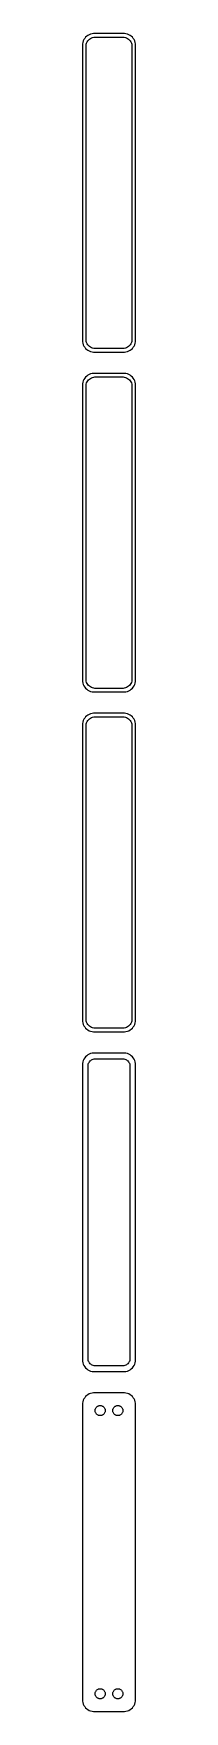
# Model space of a CAD drawing. Header units: metres. Extents: x -11 to 11, y 653 to 1363.
import ezdxf

# ---------------------------------------------------------------- set-up
doc = ezdxf.new("R2010")
doc.units = ezdxf.units.M

msp = doc.modelspace()

# ---------------------------------------------------------------- linework, layer by layer
for p, q in [((-11.2106, 1359.13), (-11.25, 1358.5)), ((-11.25, 1358.5), (-11.25, 1233.5)), ((-11.0929, 1359.74), (-11.2106, 1359.13)), ((-10.8989, 1360.34), (-11.0929, 1359.74)), ((-10.6315, 1360.91), (-10.8989, 1360.34)), ((-10.2951, 1361.44), (-10.6315, 1360.91)), ((-9.89484, 1361.92), (-10.2951, 1361.44)), ((-9.43712, 1362.35), (-9.89484, 1361.92)), ((-9.75, 1358), (-9.71844, 1358.5)), ((-9.75, 1234), (-9.75, 1358)), ((-9.71844, 1358.5), (-9.62433, 1358.99)), ((-9.62433, 1358.99), (-9.4691, 1359.47)), ((-9.4691, 1359.47), (-9.25522, 1359.93)), ((-8.92912, 1362.72), (-9.43712, 1362.35)), ((-9.25522, 1359.93), (-8.98605, 1360.35)), ((-8.98605, 1360.35), (-8.66586, 1360.74)), ((-8.37889, 1363.02), (-8.92912, 1362.72)), ((-8.66586, 1360.74), (-8.29968, 1361.08)), ((-7.79507, 1363.26), (-8.37889, 1363.02)), ((-8.29968, 1361.08), (-7.8933, 1361.38)), ((-7.8933, 1361.38), (-7.45311, 1361.62)), ((-7.1869, 1363.41), (-7.79507, 1363.26)), ((-7.45311, 1361.62), (-6.98605, 1361.8)), ((-6.56395, 1363.49), (-7.1869, 1363.41)), ((-6.98605, 1361.8), (-6.49951, 1361.93)), ((6.56395, 1363.49), (-6.56395, 1363.49)), ((-6.49951, 1361.93), (-6.00116, 1361.99)), ((-6.00116, 1361.99), (6.00116, 1361.99)), ((6.00116, 1361.99), (6.49951, 1361.93)), ((6.49951, 1361.93), (6.98605, 1361.8)), ((7.1869, 1363.41), (6.56395, 1363.49)), ((6.98605, 1361.8), (7.45311, 1361.62)), ((7.79507, 1363.26), (7.1869, 1363.41)), ((7.45311, 1361.62), (7.8933, 1361.38)), ((8.37889, 1363.02), (7.79507, 1363.26)), ((7.8933, 1361.38), (8.29968, 1361.08)), ((8.29968, 1361.08), (8.66586, 1360.74)), ((8.92912, 1362.72), (8.37889, 1363.02)), ((8.66586, 1360.74), (8.98605, 1360.35)), ((9.43712, 1362.35), (8.92912, 1362.72)), ((8.98605, 1360.35), (9.25522, 1359.93)), ((9.25522, 1359.93), (9.4691, 1359.47)), ((9.89484, 1361.92), (9.43712, 1362.35)), ((9.4691, 1359.47), (9.62433, 1358.99)), ((9.62433, 1358.99), (9.71844, 1358.5)), ((9.71844, 1358.5), (9.75, 1358)), ((9.75, 1358), (9.75, 1234)), ((10.2951, 1361.44), (9.89484, 1361.92)), ((10.6315, 1360.91), (10.2951, 1361.44)), ((10.8989, 1360.34), (10.6315, 1360.91)), ((11.0929, 1359.74), (10.8989, 1360.34)), ((11.2106, 1359.13), (11.0929, 1359.74)), ((11.25, 1358.5), (11.2106, 1359.13)), ((11.25, 1233.5), (11.25, 1358.5)), ((-11.25, 1233.5), (-11.2106, 1232.87)), ((-11.2106, 1232.87), (-11.0929, 1232.26)), ((-11.0929, 1232.26), (-10.8989, 1231.66)), ((-10.8989, 1231.66), (-10.6315, 1231.09)), ((-10.6315, 1231.09), (-10.2951, 1230.56)), ((-10.2951, 1230.56), (-9.89484, 1230.08)), ((-9.89484, 1230.08), (-9.43712, 1229.65)), ((-9.71844, 1233.5), (-9.75, 1234)), ((-9.62433, 1233.01), (-9.71844, 1233.5)), ((-9.4691, 1232.53), (-9.62433, 1233.01)), ((-9.25522, 1232.07), (-9.4691, 1232.53)), ((-8.98605, 1231.65), (-9.25522, 1232.07)), ((-8.66586, 1231.26), (-8.98605, 1231.65)), ((-8.29968, 1230.92), (-8.66586, 1231.26)), ((-7.8933, 1230.62), (-8.29968, 1230.92)), ((-7.45311, 1230.38), (-7.8933, 1230.62)), ((-6.98605, 1230.2), (-7.45311, 1230.38)), ((-6.49951, 1230.07), (-6.98605, 1230.2)), ((-6.00116, 1230.01), (-6.49951, 1230.07)), ((6.00116, 1230.01), (-6.00116, 1230.01)), ((6.49951, 1230.07), (6.00116, 1230.01)), ((6.98605, 1230.2), (6.49951, 1230.07)), ((7.45311, 1230.38), (6.98605, 1230.2)), ((7.8933, 1230.62), (7.45311, 1230.38)), ((8.29968, 1230.92), (7.8933, 1230.62)), ((8.66586, 1231.26), (8.29968, 1230.92)), ((8.98605, 1231.65), (8.66586, 1231.26)), ((9.25522, 1232.07), (8.98605, 1231.65)), ((9.4691, 1232.53), (9.25522, 1232.07)), ((9.43712, 1229.65), (9.89484, 1230.08)), ((9.62433, 1233.01), (9.4691, 1232.53)), ((9.71844, 1233.5), (9.62433, 1233.01)), ((9.75, 1234), (9.71844, 1233.5)), ((9.89484, 1230.08), (10.2951, 1230.56)), ((10.2951, 1230.56), (10.6315, 1231.09)), ((10.6315, 1231.09), (10.8989, 1231.66)), ((10.8989, 1231.66), (11.0929, 1232.26)), ((11.0929, 1232.26), (11.2106, 1232.87)), ((11.2106, 1232.87), (11.25, 1233.5)), ((-9.43712, 1229.65), (-8.92912, 1229.28)), ((-8.92912, 1229.28), (-8.37889, 1228.98)), ((-8.37889, 1228.98), (-7.79507, 1228.74)), ((-7.79507, 1228.74), (-7.1869, 1228.59)), ((-7.1869, 1228.59), (-6.56395, 1228.51)), ((-6.56395, 1228.51), (6.56395, 1228.51)), ((6.56395, 1228.51), (7.1869, 1228.59)), ((7.1869, 1228.59), (7.79507, 1228.74)), ((7.79507, 1228.74), (8.37889, 1228.98)), ((8.37889, 1228.98), (8.92912, 1229.28)), ((8.92912, 1229.28), (9.43712, 1229.65)), ((-10.8989, 1216.34), (-11.0929, 1215.74)), ((-10.6315, 1216.91), (-10.8989, 1216.34)), ((-10.2951, 1217.44), (-10.6315, 1216.91)), ((-9.89484, 1217.92), (-10.2951, 1217.44)), ((-9.43712, 1218.35), (-9.89484, 1217.92)), ((-9.4691, 1215.47), (-9.25522, 1215.93)), ((-8.92912, 1218.72), (-9.43712, 1218.35)), ((-9.25522, 1215.93), (-8.98605, 1216.35)), ((-8.98605, 1216.35), (-8.66586, 1216.74)), ((-8.37889, 1219.02), (-8.92912, 1218.72)), ((-8.66586, 1216.74), (-8.29968, 1217.08)), ((-7.79507, 1219.26), (-8.37889, 1219.02)), ((-8.29968, 1217.08), (-7.8933, 1217.38)), ((-7.8933, 1217.38), (-7.45311, 1217.62)), ((-7.1869, 1219.41), (-7.79507, 1219.26)), ((-7.45311, 1217.62), (-6.98605, 1217.8)), ((-6.56395, 1219.49), (-7.1869, 1219.41)), ((-6.98605, 1217.8), (-6.49951, 1217.93)), ((6.56395, 1219.49), (-6.56395, 1219.49)), ((-6.49951, 1217.93), (-6.00116, 1217.99)), ((-6.00116, 1217.99), (6.00116, 1217.99)), ((6.00116, 1217.99), (6.49951, 1217.93)), ((6.49951, 1217.93), (6.98605, 1217.8)), ((7.1869, 1219.41), (6.56395, 1219.49)), ((6.98605, 1217.8), (7.45311, 1217.62)), ((7.79507, 1219.26), (7.1869, 1219.41)), ((7.45311, 1217.62), (7.8933, 1217.38)), ((8.37889, 1219.02), (7.79507, 1219.26)), ((7.8933, 1217.38), (8.29968, 1217.08)), ((8.29968, 1217.08), (8.66586, 1216.74)), ((8.92912, 1218.72), (8.37889, 1219.02)), ((8.66586, 1216.74), (8.98605, 1216.35)), ((9.43712, 1218.35), (8.92912, 1218.72)), ((8.98605, 1216.35), (9.25522, 1215.93)), ((9.25522, 1215.93), (9.4691, 1215.47)), ((9.89484, 1217.92), (9.43712, 1218.35)), ((10.2951, 1217.44), (9.89484, 1217.92)), ((10.6315, 1216.91), (10.2951, 1217.44)), ((10.8989, 1216.34), (10.6315, 1216.91)), ((11.0929, 1215.74), (10.8989, 1216.34)), ((-11.2106, 1215.13), (-11.25, 1214.5)), ((-11.25, 1214.5), (-11.25, 1089.5)), ((-11.0929, 1215.74), (-11.2106, 1215.13)), ((-9.75, 1214), (-9.71844, 1214.5)), ((-9.75, 1090), (-9.75, 1214)), ((-9.71844, 1214.5), (-9.62433, 1214.99)), ((-9.62433, 1214.99), (-9.4691, 1215.47)), ((9.4691, 1215.47), (9.62433, 1214.99)), ((9.62433, 1214.99), (9.71844, 1214.5)), ((9.71844, 1214.5), (9.75, 1214)), ((9.75, 1214), (9.75, 1090)), ((11.2106, 1215.13), (11.0929, 1215.74)), ((11.25, 1214.5), (11.2106, 1215.13)), ((11.25, 1089.5), (11.25, 1214.5)), ((-11.25, 1089.5), (-11.2106, 1088.87)), ((-11.2106, 1088.87), (-11.0929, 1088.26)), ((-11.0929, 1088.26), (-10.8989, 1087.66)), ((-9.71844, 1089.5), (-9.75, 1090)), ((-9.62433, 1089.01), (-9.71844, 1089.5)), ((-9.4691, 1088.53), (-9.62433, 1089.01)), ((-9.25522, 1088.07), (-9.4691, 1088.53)), ((-8.98605, 1087.65), (-9.25522, 1088.07)), ((9.25522, 1088.07), (8.98605, 1087.65)), ((9.4691, 1088.53), (9.25522, 1088.07)), ((9.62433, 1089.01), (9.4691, 1088.53)), ((9.71844, 1089.5), (9.62433, 1089.01)), ((9.75, 1090), (9.71844, 1089.5)), ((10.8989, 1087.66), (11.0929, 1088.26)), ((11.0929, 1088.26), (11.2106, 1088.87)), ((11.2106, 1088.87), (11.25, 1089.5)), ((-10.8989, 1087.66), (-10.6315, 1087.09)), ((-10.6315, 1087.09), (-10.2951, 1086.56)), ((-10.2951, 1086.56), (-9.89484, 1086.08)), ((-9.89484, 1086.08), (-9.43712, 1085.65)), ((-9.43712, 1085.65), (-8.92912, 1085.28)), ((-8.66586, 1087.26), (-8.98605, 1087.65)), ((-8.92912, 1085.28), (-8.37889, 1084.98)), ((-8.29968, 1086.92), (-8.66586, 1087.26)), ((-8.37889, 1084.98), (-7.79507, 1084.74)), ((-7.8933, 1086.62), (-8.29968, 1086.92)), ((-7.45311, 1086.38), (-7.8933, 1086.62)), ((-7.79507, 1084.74), (-7.1869, 1084.59)), ((-6.98605, 1086.2), (-7.45311, 1086.38)), ((-7.1869, 1084.59), (-6.56395, 1084.51)), ((-6.49951, 1086.07), (-6.98605, 1086.2)), ((-6.56395, 1084.51), (6.56395, 1084.51)), ((-6.00116, 1086.01), (-6.49951, 1086.07)), ((6.00116, 1086.01), (-6.00116, 1086.01)), ((6.49951, 1086.07), (6.00116, 1086.01)), ((6.98605, 1086.2), (6.49951, 1086.07)), ((6.56395, 1084.51), (7.1869, 1084.59)), ((7.45311, 1086.38), (6.98605, 1086.2)), ((7.1869, 1084.59), (7.79507, 1084.74)), ((7.8933, 1086.62), (7.45311, 1086.38)), ((7.79507, 1084.74), (8.37889, 1084.98)), ((8.29968, 1086.92), (7.8933, 1086.62)), ((8.66586, 1087.26), (8.29968, 1086.92)), ((8.37889, 1084.98), (8.92912, 1085.28)), ((8.98605, 1087.65), (8.66586, 1087.26)), ((8.92912, 1085.28), (9.43712, 1085.65)), ((9.43712, 1085.65), (9.89484, 1086.08)), ((9.89484, 1086.08), (10.2951, 1086.56)), ((10.2951, 1086.56), (10.6315, 1087.09)), ((10.6315, 1087.09), (10.8989, 1087.66)), ((-9.89484, 1073.92), (-10.2951, 1073.44)), ((-9.43712, 1074.35), (-9.89484, 1073.92)), ((-8.92912, 1074.72), (-9.43712, 1074.35)), ((-8.37889, 1075.02), (-8.92912, 1074.72)), ((-7.79507, 1075.26), (-8.37889, 1075.02)), ((-7.8933, 1073.38), (-7.45311, 1073.62)), ((-7.1869, 1075.41), (-7.79507, 1075.26)), ((-7.45311, 1073.62), (-6.98605, 1073.8)), ((-6.56395, 1075.49), (-7.1869, 1075.41)), ((-6.98605, 1073.8), (-6.49951, 1073.93)), ((6.56395, 1075.49), (-6.56395, 1075.49)), ((-6.49951, 1073.93), (-6.00116, 1073.99)), ((-6.00116, 1073.99), (6.00116, 1073.99)), ((6.00116, 1073.99), (6.49951, 1073.93)), ((6.49951, 1073.93), (6.98605, 1073.8)), ((7.1869, 1075.41), (6.56395, 1075.49)), ((6.98605, 1073.8), (7.45311, 1073.62)), ((7.79507, 1075.26), (7.1869, 1075.41)), ((7.45311, 1073.62), (7.8933, 1073.38)), ((8.37889, 1075.02), (7.79507, 1075.26)), ((8.92912, 1074.72), (8.37889, 1075.02)), ((9.43712, 1074.35), (8.92912, 1074.72)), ((9.89484, 1073.92), (9.43712, 1074.35)), ((10.2951, 1073.44), (9.89484, 1073.92)), ((-11.2106, 1071.13), (-11.25, 1070.5)), ((-11.25, 1070.5), (-11.25, 945.5)), ((-11.0929, 1071.74), (-11.2106, 1071.13)), ((-10.8989, 1072.34), (-11.0929, 1071.74)), ((-10.6315, 1072.91), (-10.8989, 1072.34)), ((-10.2951, 1073.44), (-10.6315, 1072.91)), ((-9.75, 1070), (-9.71844, 1070.5)), ((-9.75, 946), (-9.75, 1070)), ((-9.71844, 1070.5), (-9.62433, 1070.99)), ((-9.62433, 1070.99), (-9.4691, 1071.47)), ((-9.4691, 1071.47), (-9.25522, 1071.93)), ((-9.25522, 1071.93), (-8.98605, 1072.35)), ((-8.98605, 1072.35), (-8.66586, 1072.74)), ((-8.66586, 1072.74), (-8.29968, 1073.08)), ((-8.29968, 1073.08), (-7.8933, 1073.38)), ((7.8933, 1073.38), (8.29968, 1073.08)), ((8.29968, 1073.08), (8.66586, 1072.74)), ((8.66586, 1072.74), (8.98605, 1072.35)), ((8.98605, 1072.35), (9.25522, 1071.93)), ((9.25522, 1071.93), (9.4691, 1071.47)), ((9.4691, 1071.47), (9.62433, 1070.99)), ((9.62433, 1070.99), (9.71844, 1070.5)), ((9.71844, 1070.5), (9.75, 1070)), ((9.75, 1070), (9.75, 946)), ((10.6315, 1072.91), (10.2951, 1073.44)), ((10.8989, 1072.34), (10.6315, 1072.91)), ((11.0929, 1071.74), (10.8989, 1072.34)), ((11.2106, 1071.13), (11.0929, 1071.74)), ((11.25, 1070.5), (11.2106, 1071.13)), ((11.25, 945.5), (11.25, 1070.5)), ((-9.71844, 945.499), (-9.75, 946)), ((9.75, 946), (9.71844, 945.499)), ((-11.25, 945.5), (-11.2106, 944.873)), ((-11.2106, 944.873), (-11.0929, 944.257)), ((-11.0929, 944.257), (-10.8989, 943.659)), ((-10.8989, 943.659), (-10.6315, 943.091)), ((-10.6315, 943.091), (-10.2951, 942.561)), ((-10.2951, 942.561), (-9.89484, 942.077)), ((-9.89484, 942.077), (-9.43712, 941.647)), ((-9.62433, 945.005), (-9.71844, 945.499)), ((-9.4691, 944.528), (-9.62433, 945.005)), ((-9.25522, 944.073), (-9.4691, 944.528)), ((-9.43712, 941.647), (-8.92912, 941.278)), ((-8.98605, 943.649), (-9.25522, 944.073)), ((-8.66586, 943.262), (-8.98605, 943.649)), ((-8.92912, 941.278), (-8.37889, 940.976)), ((-8.29968, 942.918), (-8.66586, 943.262)), ((-8.37889, 940.976), (-7.79507, 940.745)), ((-7.8933, 942.623), (-8.29968, 942.918)), ((-7.45311, 942.381), (-7.8933, 942.623)), ((-7.79507, 940.745), (-7.1869, 940.589)), ((-6.98605, 942.196), (-7.45311, 942.381)), ((-7.1869, 940.589), (-6.56395, 940.51)), ((-6.49951, 942.071), (-6.98605, 942.196)), ((-6.56395, 940.51), (6.56395, 940.51)), ((-6.00116, 942.008), (-6.49951, 942.071)), ((6.00116, 942.008), (-6.00116, 942.008)), ((6.49951, 942.071), (6.00116, 942.008)), ((6.98605, 942.196), (6.49951, 942.071)), ((6.56395, 940.51), (7.1869, 940.589)), ((7.45311, 942.381), (6.98605, 942.196)), ((7.1869, 940.589), (7.79507, 940.745)), ((7.8933, 942.623), (7.45311, 942.381)), ((7.79507, 940.745), (8.37889, 940.976)), ((8.29968, 942.918), (7.8933, 942.623)), ((8.66586, 943.262), (8.29968, 942.918)), ((8.37889, 940.976), (8.92912, 941.278)), ((8.98605, 943.649), (8.66586, 943.262)), ((8.92912, 941.278), (9.43712, 941.647)), ((9.25522, 944.073), (8.98605, 943.649)), ((9.4691, 944.528), (9.25522, 944.073)), ((9.43712, 941.647), (9.89484, 942.077)), ((9.62433, 945.005), (9.4691, 944.528)), ((9.71844, 945.499), (9.62433, 945.005)), ((9.89484, 942.077), (10.2951, 942.561)), ((10.2951, 942.561), (10.6315, 943.091)), ((10.6315, 943.091), (10.8989, 943.659)), ((10.8989, 943.659), (11.0929, 944.257)), ((11.0929, 944.257), (11.2106, 944.873)), ((11.2106, 944.873), (11.25, 945.5)), ((-7.1869, 931.411), (-7.79507, 931.255)), ((-6.56395, 931.49), (-7.1869, 931.411)), ((6.56395, 931.49), (-6.56395, 931.49)), ((7.1869, 931.411), (6.56395, 931.49)), ((7.79507, 931.255), (7.1869, 931.411)), ((-11.2106, 927.127), (-11.25, 926.5)), ((-11.25, 926.5), (-11.25, 801.5)), ((-11.0929, 927.743), (-11.2106, 927.127)), ((-10.8989, 928.341), (-11.0929, 927.743)), ((-10.6315, 928.909), (-10.8989, 928.341)), ((-10.2951, 929.439), (-10.6315, 928.909)), ((-9.89484, 929.923), (-10.2951, 929.439)), ((-9.43712, 930.353), (-9.89484, 929.923)), ((-8.92912, 930.722), (-9.43712, 930.353)), ((-8.37889, 931.024), (-8.92912, 930.722)), ((-8.86292, 926), (-8.83836, 926.39)), ((-8.86292, 802), (-8.86292, 926)), ((-8.83836, 926.39), (-8.76512, 926.774)), ((-8.76512, 926.774), (-8.64432, 927.146)), ((-8.64432, 927.146), (-8.47786, 927.5)), ((-8.47786, 927.5), (-8.2684, 927.83)), ((-7.79507, 931.255), (-8.37889, 931.024)), ((-8.2684, 927.83), (-8.01921, 928.131)), ((-8.01921, 928.131), (-7.73424, 928.399)), ((-7.73424, 928.399), (-7.41798, 928.628)), ((-7.41798, 928.628), (-7.07541, 928.817)), ((-7.07541, 928.817), (-6.71194, 928.961)), ((-6.71194, 928.961), (-6.3333, 929.058)), ((-6.3333, 929.058), (-5.94545, 929.107)), ((-5.94545, 929.107), (5.94545, 929.107)), ((5.94545, 929.107), (6.3333, 929.058)), ((6.3333, 929.058), (6.71194, 928.961)), ((6.71194, 928.961), (7.07541, 928.817)), ((7.07541, 928.817), (7.41798, 928.628)), ((7.41798, 928.628), (7.73424, 928.399)), ((7.73424, 928.399), (8.01921, 928.131)), ((8.37889, 931.024), (7.79507, 931.255)), ((8.01921, 928.131), (8.2684, 927.83)), ((8.2684, 927.83), (8.47786, 927.5)), ((8.92912, 930.722), (8.37889, 931.024)), ((8.47786, 927.5), (8.64432, 927.146)), ((8.64432, 927.146), (8.76512, 926.774)), ((8.76512, 926.774), (8.83836, 926.39)), ((8.83836, 926.39), (8.86292, 926)), ((8.86292, 926), (8.86292, 802)), ((9.43712, 930.353), (8.92912, 930.722)), ((9.89484, 929.923), (9.43712, 930.353)), ((10.2951, 929.439), (9.89484, 929.923)), ((10.6315, 928.909), (10.2951, 929.439)), ((10.8989, 928.341), (10.6315, 928.909)), ((11.0929, 927.743), (10.8989, 928.341)), ((11.2106, 927.127), (11.0929, 927.743)), ((11.25, 926.5), (11.2106, 927.127)), ((11.25, 801.5), (11.25, 926.5)), ((-11.25, 801.5), (-11.2106, 800.873)), ((-11.2106, 800.873), (-11.0929, 800.257)), ((-11.0929, 800.257), (-10.8989, 799.659)), ((-10.8989, 799.659), (-10.6315, 799.091)), ((-10.6315, 799.091), (-10.2951, 798.561)), ((-10.2951, 798.561), (-9.89484, 798.077)), ((-9.89484, 798.077), (-9.43712, 797.647)), ((-9.43712, 797.647), (-8.92912, 797.278)), ((-8.92912, 797.278), (-8.37889, 796.976)), ((-8.83836, 801.61), (-8.86292, 802)), ((-8.76512, 801.226), (-8.83836, 801.61)), ((-8.64432, 800.854), (-8.76512, 801.226)), ((-8.47786, 800.5), (-8.64432, 800.854)), ((-8.2684, 800.17), (-8.47786, 800.5)), ((-8.37889, 796.976), (-7.79507, 796.745)), ((-8.01921, 799.869), (-8.2684, 800.17)), ((-7.73424, 799.601), (-8.01921, 799.869)), ((-7.79507, 796.745), (-7.1869, 796.589)), ((-7.41798, 799.372), (-7.73424, 799.601)), ((-7.07541, 799.183), (-7.41798, 799.372)), ((-7.1869, 796.589), (-6.56395, 796.51)), ((-6.71194, 799.039), (-7.07541, 799.183)), ((-6.3333, 798.942), (-6.71194, 799.039)), ((-6.56395, 796.51), (6.56395, 796.51)), ((-5.94545, 798.893), (-6.3333, 798.942)), ((5.94545, 798.893), (-5.94545, 798.893)), ((6.3333, 798.942), (5.94545, 798.893)), ((6.71194, 799.039), (6.3333, 798.942)), ((6.56395, 796.51), (7.1869, 796.589)), ((7.07541, 799.183), (6.71194, 799.039)), ((7.41798, 799.372), (7.07541, 799.183)), ((7.1869, 796.589), (7.79507, 796.745)), ((7.73424, 799.601), (7.41798, 799.372)), ((8.01921, 799.869), (7.73424, 799.601)), ((7.79507, 796.745), (8.37889, 796.976)), ((8.2684, 800.17), (8.01921, 799.869)), ((8.47786, 800.5), (8.2684, 800.17)), ((8.37889, 796.976), (8.92912, 797.278)), ((8.64432, 800.854), (8.47786, 800.5)), ((8.76512, 801.226), (8.64432, 800.854)), ((8.83836, 801.61), (8.76512, 801.226)), ((8.86292, 802), (8.83836, 801.61)), ((8.92912, 797.278), (9.43712, 797.647)), ((9.43712, 797.647), (9.89484, 798.077)), ((9.89484, 798.077), (10.2951, 798.561)), ((10.2951, 798.561), (10.6315, 799.091)), ((10.6315, 799.091), (10.8989, 799.659)), ((10.8989, 799.659), (11.0929, 800.257)), ((11.0929, 800.257), (11.2106, 800.873)), ((11.2106, 800.873), (11.25, 801.5)), ((-11.2106, 783.127), (-11.25, 782.5)), ((-11.25, 782.5), (-11.25, 657.5)), ((-11.0929, 783.743), (-11.2106, 783.127)), ((-10.8989, 784.341), (-11.0929, 783.743)), ((-10.6315, 784.909), (-10.8989, 784.341)), ((-10.2951, 785.439), (-10.6315, 784.909)), ((-9.89484, 785.923), (-10.2951, 785.439)), ((-9.43712, 786.353), (-9.89484, 785.923)), ((-8.92912, 786.722), (-9.43712, 786.353)), ((-8.37889, 787.024), (-8.92912, 786.722)), ((-7.79507, 787.255), (-8.37889, 787.024)), ((-7.1869, 787.411), (-7.79507, 787.255)), ((-6.56395, 787.49), (-7.1869, 787.411)), ((6.56395, 787.49), (-6.56395, 787.49)), ((-4.40984, 782.031), (-4.1501, 782.097)), ((-4.1501, 782.097), (-3.88406, 782.131)), ((-3.88406, 782.131), (-3.61592, 782.131)), ((-3.61592, 782.131), (-3.34988, 782.097)), ((-3.34988, 782.097), (-3.09015, 782.031)), ((3.09015, 782.031), (3.34988, 782.097)), ((3.34988, 782.097), (3.61592, 782.131)), ((3.61592, 782.131), (3.88406, 782.131)), ((3.88406, 782.131), (4.1501, 782.097)), ((4.1501, 782.097), (4.40984, 782.031)), ((7.1869, 787.411), (6.56395, 787.49)), ((7.79507, 787.255), (7.1869, 787.411)), ((8.37889, 787.024), (7.79507, 787.255)), ((8.92912, 786.722), (8.37889, 787.024)), ((9.43712, 786.353), (8.92912, 786.722)), ((9.89484, 785.923), (9.43712, 786.353)), ((10.2951, 785.439), (9.89484, 785.923)), ((10.6315, 784.909), (10.2951, 785.439)), ((10.8989, 784.341), (10.6315, 784.909)), ((11.0929, 783.743), (10.8989, 784.341)), ((11.2106, 783.127), (11.0929, 783.743)), ((11.25, 782.5), (11.2106, 783.127)), ((11.25, 657.5), (11.25, 782.5)), ((-5.88528, 780), (-5.86845, 780.268)), ((-5.86845, 779.732), (-5.88528, 780)), ((-5.86845, 780.268), (-5.81821, 780.531)), ((-5.81821, 779.469), (-5.86845, 779.732)), ((-5.81821, 780.531), (-5.73534, 780.786)), ((-5.73534, 779.214), (-5.81821, 779.469)), ((-5.73534, 780.786), (-5.62117, 781.029)), ((-5.62117, 778.971), (-5.73534, 779.214)), ((-5.62117, 781.029), (-5.47748, 781.255)), ((-5.47748, 778.745), (-5.62117, 778.971)), ((-5.47748, 781.255), (-5.30655, 781.462)), ((-5.30655, 778.538), (-5.47748, 778.745)), ((-5.30655, 781.462), (-5.11108, 781.645)), ((-5.11108, 778.355), (-5.30655, 778.538)), ((-5.11108, 781.645), (-4.89413, 781.803)), ((-4.89413, 778.197), (-5.11108, 778.355)), ((-4.89413, 781.803), (-4.65915, 781.932)), ((-4.65915, 778.068), (-4.89413, 778.197)), ((-4.65915, 781.932), (-4.40984, 782.031)), ((-4.40984, 777.969), (-4.65915, 778.068)), ((-4.1501, 777.903), (-4.40984, 777.969)), ((-3.88406, 777.869), (-4.1501, 777.903)), ((-3.61592, 777.869), (-3.88406, 777.869)), ((-3.34988, 777.903), (-3.61592, 777.869)), ((-3.09015, 777.969), (-3.34988, 777.903)), ((-3.09015, 782.031), (-2.84084, 781.932)), ((-2.84084, 778.068), (-3.09015, 777.969)), ((-2.84084, 781.932), (-2.60585, 781.803)), ((-2.60585, 778.197), (-2.84084, 778.068)), ((-2.60585, 781.803), (-2.3889, 781.645)), ((-2.3889, 778.355), (-2.60585, 778.197)), ((-2.3889, 781.645), (-2.19344, 781.462)), ((-2.19344, 778.538), (-2.3889, 778.355)), ((-2.19344, 781.462), (-2.02251, 781.255)), ((-2.02251, 778.745), (-2.19344, 778.538)), ((-2.02251, 781.255), (-1.87881, 781.029)), ((-1.87881, 778.971), (-2.02251, 778.745)), ((-1.87881, 781.029), (-1.76465, 780.786)), ((-1.76465, 779.214), (-1.87881, 778.971)), ((-1.76465, 780.786), (-1.68178, 780.531)), ((-1.68178, 779.469), (-1.76465, 779.214)), ((-1.68178, 780.531), (-1.63153, 780.268)), ((-1.63153, 779.732), (-1.68178, 779.469)), ((-1.63153, 780.268), (-1.6147, 780)), ((-1.6147, 780), (-1.63153, 779.732)), ((1.6147, 780), (1.63153, 780.268)), ((1.63153, 779.732), (1.6147, 780)), ((1.63153, 780.268), (1.68178, 780.531)), ((1.68178, 779.469), (1.63153, 779.732)), ((1.68178, 780.531), (1.76465, 780.786)), ((1.76465, 779.214), (1.68178, 779.469)), ((1.76465, 780.786), (1.87881, 781.029)), ((1.87881, 778.971), (1.76465, 779.214)), ((1.87881, 781.029), (2.02251, 781.255)), ((2.02251, 778.745), (1.87881, 778.971)), ((2.02251, 781.255), (2.19344, 781.462)), ((2.19344, 778.538), (2.02251, 778.745)), ((2.19344, 781.462), (2.3889, 781.645)), ((2.3889, 778.355), (2.19344, 778.538)), ((2.3889, 781.645), (2.60585, 781.803)), ((2.60585, 778.197), (2.3889, 778.355)), ((2.60585, 781.803), (2.84084, 781.932)), ((2.84084, 778.068), (2.60585, 778.197)), ((2.84084, 781.932), (3.09015, 782.031)), ((3.09015, 777.969), (2.84084, 778.068)), ((3.34988, 777.903), (3.09015, 777.969)), ((3.61592, 777.869), (3.34988, 777.903)), ((3.88406, 777.869), (3.61592, 777.869)), ((4.1501, 777.903), (3.88406, 777.869)), ((4.40984, 777.969), (4.1501, 777.903)), ((4.40984, 782.031), (4.65915, 781.932)), ((4.65915, 778.068), (4.40984, 777.969)), ((4.65915, 781.932), (4.89413, 781.803)), ((4.89413, 778.197), (4.65915, 778.068)), ((4.89413, 781.803), (5.11108, 781.645)), ((5.11108, 778.355), (4.89413, 778.197)), ((5.11108, 781.645), (5.30655, 781.462)), ((5.30655, 778.538), (5.11108, 778.355)), ((5.30655, 781.462), (5.47748, 781.255)), ((5.47748, 778.745), (5.30655, 778.538)), ((5.47748, 781.255), (5.62117, 781.029)), ((5.62117, 778.971), (5.47748, 778.745)), ((5.62117, 781.029), (5.73534, 780.786)), ((5.73534, 779.214), (5.62117, 778.971)), ((5.73534, 780.786), (5.81821, 780.531)), ((5.81821, 779.469), (5.73534, 779.214)), ((5.81821, 780.531), (5.86845, 780.268)), ((5.86845, 779.732), (5.81821, 779.469)), ((5.86845, 780.268), (5.88528, 780)), ((5.88528, 780), (5.86845, 779.732)), ((-5.62117, 661.029), (-5.47748, 661.255)), ((-5.47748, 661.255), (-5.30655, 661.462)), ((-5.30655, 661.462), (-5.11108, 661.645)), ((-5.11108, 661.645), (-4.89413, 661.803)), ((-4.89413, 661.803), (-4.65915, 661.932)), ((-4.65915, 661.932), (-4.40984, 662.031)), ((-4.40984, 662.031), (-4.1501, 662.097)), ((-4.1501, 662.097), (-3.88406, 662.131)), ((-3.88406, 662.131), (-3.61592, 662.131)), ((-3.61592, 662.131), (-3.34988, 662.097)), ((-3.34988, 662.097), (-3.09015, 662.031)), ((-3.09015, 662.031), (-2.84084, 661.932)), ((-2.84084, 661.932), (-2.60585, 661.803)), ((-2.60585, 661.803), (-2.3889, 661.645)), ((-2.3889, 661.645), (-2.19344, 661.462)), ((-2.19344, 661.462), (-2.02251, 661.255)), ((-2.02251, 661.255), (-1.87881, 661.029)), ((1.87881, 661.029), (2.02251, 661.255)), ((2.02251, 661.255), (2.19344, 661.462)), ((2.19344, 661.462), (2.3889, 661.645)), ((2.3889, 661.645), (2.60585, 661.803)), ((2.60585, 661.803), (2.84084, 661.932)), ((2.84084, 661.932), (3.09015, 662.031)), ((3.09015, 662.031), (3.34988, 662.097)), ((3.34988, 662.097), (3.61592, 662.131)), ((3.61592, 662.131), (3.88406, 662.131)), ((3.88406, 662.131), (4.1501, 662.097)), ((4.1501, 662.097), (4.40984, 662.031)), ((4.40984, 662.031), (4.65915, 661.932)), ((4.65915, 661.932), (4.89413, 661.803)), ((4.89413, 661.803), (5.11108, 661.645)), ((5.11108, 661.645), (5.30655, 661.462)), ((5.30655, 661.462), (5.47748, 661.255)), ((5.47748, 661.255), (5.62117, 661.029)), ((-11.25, 657.5), (-11.2106, 656.873)), ((-11.2106, 656.873), (-11.0929, 656.257)), ((-11.0929, 656.257), (-10.8989, 655.659)), ((-10.8989, 655.659), (-10.6315, 655.091)), ((-10.6315, 655.091), (-10.2951, 654.561)), ((-10.2951, 654.561), (-9.89484, 654.077)), ((-5.88528, 660), (-5.86845, 660.268)), ((-5.86845, 659.732), (-5.88528, 660)), ((-5.86845, 660.268), (-5.81821, 660.531)), ((-5.81821, 659.469), (-5.86845, 659.732)), ((-5.81821, 660.531), (-5.73534, 660.786)), ((-5.73534, 659.214), (-5.81821, 659.469)), ((-5.73534, 660.786), (-5.62117, 661.029)), ((-5.62117, 658.971), (-5.73534, 659.214)), ((-5.47748, 658.745), (-5.62117, 658.971)), ((-5.30655, 658.538), (-5.47748, 658.745)), ((-5.11108, 658.355), (-5.30655, 658.538)), ((-4.89413, 658.197), (-5.11108, 658.355)), ((-4.65915, 658.068), (-4.89413, 658.197)), ((-4.40984, 657.969), (-4.65915, 658.068)), ((-4.1501, 657.903), (-4.40984, 657.969)), ((-3.88406, 657.869), (-4.1501, 657.903)), ((-3.61592, 657.869), (-3.88406, 657.869)), ((-3.34988, 657.903), (-3.61592, 657.869)), ((-3.09015, 657.969), (-3.34988, 657.903)), ((-2.84084, 658.068), (-3.09015, 657.969)), ((-2.60585, 658.197), (-2.84084, 658.068)), ((-2.3889, 658.355), (-2.60585, 658.197)), ((-2.19344, 658.538), (-2.3889, 658.355)), ((-2.02251, 658.745), (-2.19344, 658.538)), ((-1.87881, 658.971), (-2.02251, 658.745)), ((-1.87881, 661.029), (-1.76465, 660.786)), ((-1.76465, 659.214), (-1.87881, 658.971)), ((-1.76465, 660.786), (-1.68178, 660.531)), ((-1.68178, 659.469), (-1.76465, 659.214)), ((-1.68178, 660.531), (-1.63153, 660.268)), ((-1.63153, 659.732), (-1.68178, 659.469)), ((-1.63153, 660.268), (-1.6147, 660)), ((-1.6147, 660), (-1.63153, 659.732)), ((1.6147, 660), (1.63153, 660.268)), ((1.63153, 659.732), (1.6147, 660)), ((1.63153, 660.268), (1.68178, 660.531)), ((1.68178, 659.469), (1.63153, 659.732)), ((1.68178, 660.531), (1.76465, 660.786)), ((1.76465, 659.214), (1.68178, 659.469)), ((1.76465, 660.786), (1.87881, 661.029)), ((1.87881, 658.971), (1.76465, 659.214)), ((2.02251, 658.745), (1.87881, 658.971)), ((2.19344, 658.538), (2.02251, 658.745)), ((2.3889, 658.355), (2.19344, 658.538)), ((2.60585, 658.197), (2.3889, 658.355)), ((2.84084, 658.068), (2.60585, 658.197)), ((3.09015, 657.969), (2.84084, 658.068)), ((3.34988, 657.903), (3.09015, 657.969)), ((3.61592, 657.869), (3.34988, 657.903)), ((3.88406, 657.869), (3.61592, 657.869)), ((4.1501, 657.903), (3.88406, 657.869)), ((4.40984, 657.969), (4.1501, 657.903)), ((4.65915, 658.068), (4.40984, 657.969)), ((4.89413, 658.197), (4.65915, 658.068)), ((5.11108, 658.355), (4.89413, 658.197)), ((5.30655, 658.538), (5.11108, 658.355)), ((5.47748, 658.745), (5.30655, 658.538)), ((5.62117, 658.971), (5.47748, 658.745)), ((5.62117, 661.029), (5.73534, 660.786)), ((5.73534, 659.214), (5.62117, 658.971)), ((5.73534, 660.786), (5.81821, 660.531)), ((5.81821, 659.469), (5.73534, 659.214)), ((5.81821, 660.531), (5.86845, 660.268)), ((5.86845, 659.732), (5.81821, 659.469)), ((5.86845, 660.268), (5.88528, 660)), ((5.88528, 660), (5.86845, 659.732)), ((9.89484, 654.077), (10.2951, 654.561)), ((10.2951, 654.561), (10.6315, 655.091)), ((10.6315, 655.091), (10.8989, 655.659)), ((10.8989, 655.659), (11.0929, 656.257)), ((11.0929, 656.257), (11.2106, 656.873)), ((11.2106, 656.873), (11.25, 657.5)), ((-9.89484, 654.077), (-9.43712, 653.647)), ((-9.43712, 653.647), (-8.92912, 653.278)), ((-8.92912, 653.278), (-8.37889, 652.976)), ((-8.37889, 652.976), (-7.79507, 652.745)), ((-7.79507, 652.745), (-7.1869, 652.589)), ((-7.1869, 652.589), (-6.56395, 652.51)), ((-6.56395, 652.51), (6.56395, 652.51)), ((6.56395, 652.51), (7.1869, 652.589)), ((7.1869, 652.589), (7.79507, 652.745)), ((7.79507, 652.745), (8.37889, 652.976)), ((8.37889, 652.976), (8.92912, 653.278)), ((8.92912, 653.278), (9.43712, 653.647)), ((9.43712, 653.647), (9.89484, 654.077))]:
    msp.add_line(p, q)

doc.saveas('drawing.dxf')
